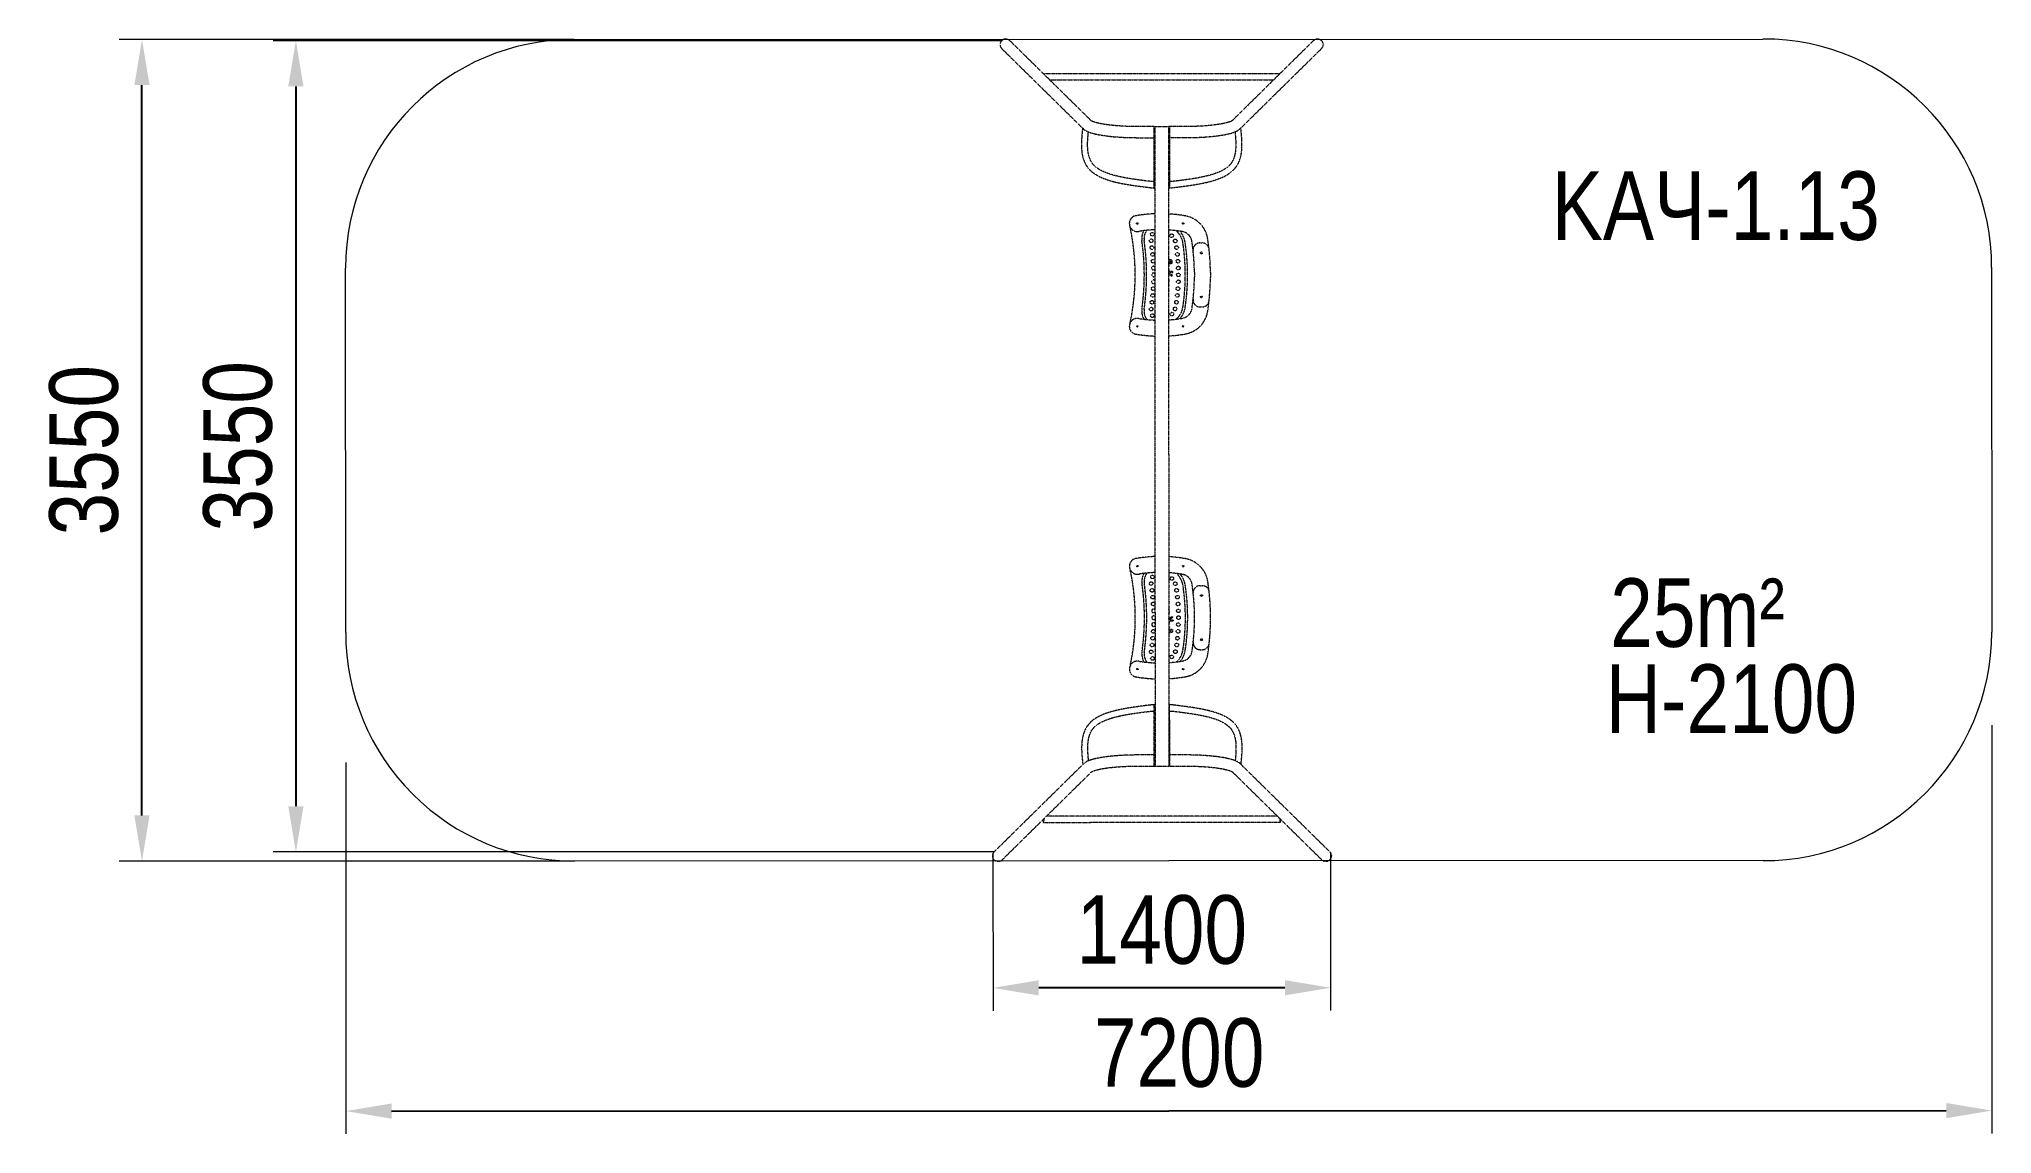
# Model space of a CAD drawing. Header units: millimetres. Extents: x -4836 to 3706, y -2902 to 1890.
import ezdxf

# ---------------------------------------------------------------- set-up
doc = ezdxf.new("R2010")
doc.units = ezdxf.units.MM
doc.linetypes.add('HIDDEN', pattern=[1.905, 1.27, -0.635])
for name, color, linetype in [('DIKOM_АРТИКУЛ', 7, 'Continuous'), ('DIKOM_ЗОНА', 80, 'Continuous'), ('DIKOM_ОБЪЕКТ', 7, 'Continuous'), ('DIKOM_РАЗМЕР_ЗОНА', 7, 'Continuous'), ('DIKOM_РАЗМЕР_ОБЪЕКТА', 7, 'Continuous')]:
    doc.layers.add(name, color=color, linetype=linetype)
doc.styles.add('style1', font='arialbd.ttf', dxfattribs={"width": 0.8})
doc.dimstyles.new('1-50', dxfattribs={"dimtxt": 300, "dimasz": 200, "dimexe": 100, "dimexo": 0, "dimgap": 100, "dimtad": 1, "dimtxsty": 'style1', "dimcen": 200, "dimclrd": 7, "dimclre": 7, "dimclrt": 7, "dimadec": 1, "dimazin": 2, "dimtfac": 1, "dimtmove": 0, "dimatfit": 2, "dimfxl": 0, "dimlwd": 25, "dimlwe": 18, "dimarcsym": 0})

# ---------------------------------------------------------------- blocks, each defined once
blk = doc.blocks.new('*D8')
at = {"layer": 'Defpoints', "color": 0, "transparency": 16777216}
for p in [(3705.4, -1113.5), (-3494.6, -1275.8), (3705.9, -2799.7)]:
    blk.add_point(p, dxfattribs=at)
at = {"layer": 'DIKOM_РАЗМЕР_ЗОНА', "color": 7, "lineweight": 18, "transparency": 16777216}
for p, q in [((3705.4, -1113.5), (3705.9, -2899.7)), ((-3494.6, -1275.8), (-3494.1, -2902))]:
    blk.add_line(p, q, dxfattribs=at)
at = {"layer": 'DIKOM_РАЗМЕР_ЗОНА', "color": 7, "lineweight": 25, "transparency": 16777216}
blk.add_line((-3294.1, -2802), (3505.9, -2799.8), dxfattribs=at)
at = {"layer": 'DIKOM_РАЗМЕР_ЗОНА', "color": 7, "transparency": 16777216}
for points in [[(-3294.1, -2768.6), (-3294.1, -2835.3), (-3494.1, -2802)], [(3505.9, -2766.4), (3505.9, -2833.1), (3705.9, -2799.7)]]:
    blk.add_solid(points, dxfattribs=at)
at = {"layer": 'DIKOM_РАЗМЕР_ЗОНА', "color": 7, "transparency": 16777216, "insert": (151.1, -2547.7), "char_height": 300, "attachment_point": 5, "rotation": 0.0185, "style": 'style1'}
blk.add_mtext('{\\fArial|b0|i0|c204|p34;7200}', dxfattribs=at)
blk = doc.blocks.new('*D9')
at = {"layer": 'Defpoints', "color": 0, "linetype": 'Continuous', "transparency": 16777216}
for p in [(-663.4, -1674.7), (813.1, -1671.1), (-663.3, -2262.8)]:
    blk.add_point(p, dxfattribs=at)
at = {"layer": 'DIKOM_РАЗМЕР_ОБЪЕКТА', "color": 7, "linetype": 'Continuous', "lineweight": 18, "transparency": 16777216}
for p, q in [((-663.4, -1674.7), (-663.2, -2362.8)), ((813.1, -1671.1), (813.3, -2362.3))]:
    blk.add_line(p, q, dxfattribs=at)
at = {"layer": 'DIKOM_РАЗМЕР_ОБЪЕКТА', "color": 7, "linetype": 'Continuous', "lineweight": 25, "transparency": 16777216}
blk.add_line((613.2, -2262.3), (-463.3, -2262.7), dxfattribs=at)
at = {"layer": 'DIKOM_РАЗМЕР_ОБЪЕКТА', "color": 7, "linetype": 'Continuous', "transparency": 16777216}
for points in [[(-463.3, -2229.4), (-463.2, -2296), (-663.3, -2262.8)], [(613.2, -2229), (613.3, -2295.7), (813.2, -2262.3)]]:
    blk.add_solid(points, dxfattribs=at)
at = {"layer": 'DIKOM_РАЗМЕР_ОБЪЕКТА', "color": 7, "linetype": 'Continuous', "lineweight": 40, "transparency": 16777216, "insert": (75, -2009.3), "char_height": 300, "attachment_point": 5, "rotation": 0.0185, "style": 'style1'}
blk.add_mtext('{\\fArial|b0|i0|c204|p34;1400}', dxfattribs=at)
blk = doc.blocks.new('*D10')
at = {"layer": 'Defpoints', "color": 0, "transparency": 16777216}
for p in [(-625.4, 1882.3), (-3712.5, -1667.7), (-658.7, -1667.7)]:
    blk.add_point(p, dxfattribs=at)
at = {"layer": 'DIKOM_РАЗМЕР_ОБЪЕКТА', "color": 7, "lineweight": 18, "transparency": 16777216}
for p, q in [((-625.4, 1882.3), (-3812.5, 1882.3)), ((-658.7, -1667.7), (-3812.5, -1667.7))]:
    blk.add_line(p, q, dxfattribs=at)
at = {"layer": 'DIKOM_РАЗМЕР_ОБЪЕКТА', "color": 7, "lineweight": 25, "transparency": 16777216}
blk.add_line((-3712.5, 1682.3), (-3712.5, -1467.7), dxfattribs=at)
at = {"layer": 'DIKOM_РАЗМЕР_ОБЪЕКТА', "color": 7, "transparency": 16777216}
for points in [[(-3745.8, 1682.3), (-3679.1, 1682.3), (-3712.5, 1882.3)], [(-3745.8, -1467.7), (-3679.1, -1467.7), (-3712.5, -1667.7)]]:
    blk.add_solid(points, dxfattribs=at)
at = {"layer": 'DIKOM_РАЗМЕР_ОБЪЕКТА', "color": 7, "transparency": 16777216, "insert": (-3965.8, 107.3), "char_height": 300, "attachment_point": 5, "rotation": 90, "style": 'style1'}
blk.add_mtext('{\\fArial|b0|i0|c204|p34;3550}', dxfattribs=at)
blk = doc.blocks.new('*D11')
at = {"layer": 'Defpoints', "color": 0, "transparency": 16777216}
for p in [(-4385.7, 1887.9), (-2495.6, 1887.9), (-2494.4, -1707.7)]:
    blk.add_point(p, dxfattribs=at)
at = {"layer": 'DIKOM_РАЗМЕР_ЗОНА', "color": 7, "lineweight": 18, "transparency": 16777216}
for p, q in [((-2495.6, 1887.9), (-4485.7, 1887.9)), ((-2494.4, -1707.7), (-4485.7, -1707.7))]:
    blk.add_line(p, q, dxfattribs=at)
at = {"layer": 'DIKOM_РАЗМЕР_ЗОНА', "color": 7, "lineweight": 25, "transparency": 16777216}
blk.add_line((-4385.7, -1507.7), (-4385.7, 1687.9), dxfattribs=at)
at = {"layer": 'DIKOM_РАЗМЕР_ЗОНА', "color": 7, "transparency": 16777216}
for points in [[(-4419.1, 1687.9), (-4352.4, 1687.9), (-4385.7, 1887.9)], [(-4419.1, -1507.7), (-4352.4, -1507.7), (-4385.7, -1707.7)]]:
    blk.add_solid(points, dxfattribs=at)
at = {"layer": 'DIKOM_РАЗМЕР_ЗОНА', "color": 7, "transparency": 16777216, "insert": (-4639, 90.1), "char_height": 300, "attachment_point": 5, "rotation": 90, "style": 'style1'}
blk.add_mtext('{\\fArial|b0|i0|c204|p34;3550}', dxfattribs=at)

msp = doc.modelspace()

# ---------------------------------------------------------------- linework, layer by layer
at = {"layer": 'DIKOM_ЗОНА', "color": 3, "lineweight": 15}
for p, q in [((-2495.611, 1887.881), (2704.389, 1889.56)), ((-3494.773, -708.03), (-3495.288, 887.558)), ((3704.712, 889.883), (3705.227, -705.705)), ((2705.55, -1706.028), (-2494.45, -1707.707))]:
    msp.add_line(p, q, dxfattribs=at)
for centre, start, end in [((-2495.288, 887.881), 90.0185004, 180.0185004), ((2704.712, 889.56), 0.0185004, 90.0185004), ((-2494.773, -707.707), 180.0185004, 270.0185004), ((2705.227, -706.028), 270.0185004, 0.0185004)]:
    msp.add_arc(centre, 1000, start, end, dxfattribs=at)
at = {"layer": 'DIKOM_ОБЪЕКТ', "color": 7, "linetype": 'HIDDEN', "lineweight": 15}
for p, q in [((-605.482, 1888.721), (-609.544, 1888.72)), ((-233.686, 1532.019), (-589.564, 1882.263)), ((737.91, 1882.263), (382.695, 1532.218)), ((753.825, 1888.732), (757.887, 1888.733)), ((-625.448, 1847.908), (-268.488, 1496.598)), ((417.519, 1496.819), (773.817, 1847.931)), ((780.234, 1863.135), (780.233, 1867.074)), ((591.305, 1737.791), (-442.429, 1737.458)), ((-414.843, 1710.308), (563.736, 1710.624)), ((40.512, 1506.577), (-30.488, 1506.554)), ((-30.488, 1506.554), (-30.488, 1506.219)), ((-30.472, 1457.92), (40.528, 1457.943)), ((40.512, 1507.242), (44.512, 1507.244)), ((40.512, 1507.242), (40.515, 1497.242)), ((40.515, 1497.242), (44.515, 1497.244)), ((40.515, 1497.242), (40.596, 1247.242)), ((44.512, 1507.244), (104.512, 1507.263)), ((44.512, 1507.244), (45.416, -1292.756)), ((108.512, 1507.264), (104.512, 1507.263)), ((104.512, 1507.263), (105.416, -1292.737)), ((108.515, 1497.264), (104.515, 1497.263)), ((108.512, 1507.264), (108.515, 1497.264)), ((179.512, 1506.621), (108.512, 1506.599)), ((108.515, 1497.264), (108.596, 1247.264)), ((108.528, 1457.965), (179.528, 1457.988)), ((29.806, 1238.739), (40.599, 1238.742)), ((40.59, 1265.742), (31.384, 1265.739)), ((40.596, 1247.242), (44.596, 1247.244)), ((40.596, 1247.242), (40.599, 1237.242)), ((40.599, 1237.242), (44.599, 1237.244)), ((108.596, 1247.264), (104.596, 1247.263)), ((108.599, 1237.264), (104.599, 1237.263)), ((117.797, 1265.767), (108.59, 1265.764)), ((108.596, 1247.264), (108.599, 1237.264)), ((108.599, 1238.764), (119.392, 1238.768)), ((241.695, 997.279), (251.736, 997.282)), ((217.645, 867.2), (217.652, 847.4)), ((287.649, 867.274), (287.655, 847.226)), ((241.786, 717.336), (251.826, 717.339)), ((242.18, -502.721), (252.22, -502.718)), ((218.136, -652.601), (218.13, -632.801)), ((288.14, -652.63), (288.133, -632.582)), ((242.27, -782.665), (252.31, -782.661)), ((41.33, -1024.258), (30.536, -1024.261)), ((41.329, -1022.758), (45.329, -1022.756)), ((41.332, -1032.758), (41.329, -1022.758)), ((109.329, -1022.736), (105.329, -1022.737)), ((109.332, -1032.736), (109.329, -1022.736)), ((120.123, -1024.232), (109.33, -1024.236)), ((32.132, -1051.261), (41.338, -1051.258)), ((41.332, -1032.758), (45.332, -1032.756)), ((41.413, -1282.758), (41.332, -1032.758)), ((109.332, -1032.736), (105.332, -1032.737)), ((109.413, -1282.736), (109.332, -1032.736)), ((109.338, -1051.236), (118.545, -1051.233)), ((41.4, -1243.458), (-29.6, -1243.481)), ((180.4, -1243.413), (109.4, -1243.436)), ((-267.59, -1282.312), (-658.708, -1667.737)), ((-622.802, -1702.069), (-232.766, -1317.711)), ((-29.584, -1292.115), (-29.584, -1291.78)), ((-29.584, -1292.115), (41.416, -1292.092)), ((41.413, -1282.758), (45.413, -1282.756)), ((41.416, -1292.758), (41.413, -1282.758)), ((41.416, -1292.758), (45.416, -1292.756)), ((45.416, -1292.756), (105.416, -1292.737)), ((109.413, -1282.736), (105.413, -1282.737)), ((109.416, -1292.736), (105.416, -1292.737)), ((109.416, -1292.736), (109.413, -1282.736)), ((109.416, -1292.07), (180.416, -1292.047)), ((180.416, -1292.047), (180.416, -1291.713)), ((383.615, -1317.512), (774.38, -1702.092)), ((810.264, -1667.737), (418.416, -1282.091)), ((-444.507, -1527.603), (-444.508, -1526.618)), ((-439.748, -1522.913), (-439.748, -1521.928)), ((580.068, -1510.856), (-429.095, -1511.182)), ((590.729, -1522.58), (590.729, -1521.595)), ((595.491, -1527.267), (595.491, -1526.282)), ((-442.61, -1538.345), (593.601, -1538.01)), ((-442.035, -1537.974), (-442.212, -1538.147)), ((593.203, -1537.813), (593.026, -1537.639)), ((-665.126, -1682.941), (-665.124, -1686.881)), ((816.692, -1682.937), (816.693, -1686.876)), ((-638.716, -1708.538), (-642.778, -1708.539))]:
    msp.add_line(p, q, dxfattribs=at)
at = {"layer": 'DIKOM_ОБЪЕКТ', "color": 7, "linetype": 'HIDDEN', "lineweight": 15, "flags": 128}
for points in [[(-271.362, 1499.427), (-272.469, 1489.879), (-273.972, 1475.325), (-275.136, 1461.814), (-275.945, 1449.358), (-276.402, 1437.981), (-276.538, 1427.703), (-276.411, 1418.709), (-276.084, 1410.796), (-275.617, 1404.005), (-275.077, 1398.355), (-274.734, 1395.387), (-274.408, 1392.869), (-274.116, 1390.801), (-273.791, 1388.67), (-273.297, 1385.712), (-272.664, 1382.303), (-271.81, 1378.212), (-270.713, 1373.59), (-269.467, 1368.972), (-268.079, 1364.411), (-266.55, 1359.918), (-264.879, 1355.502), (-261.447, 1347.642), (-257.558, 1340.166), (-253.235, 1333.145), (-246.678, 1324.37), (-239.493, 1316.526), (-232.003, 1309.645), (-224.568, 1303.758), (-217.371, 1298.754), (-211.855, 1295.301), (-206.643, 1292.297), (-201.788, 1289.696), (-196.9, 1287.245), (-191.084, 1284.523), (-184.29, 1281.572), (-176.499, 1278.455), (-166.895, 1274.957), (-157.33, 1271.794), (-148.087, 1268.994), (-139.186, 1266.502), (-130.632, 1264.28), (-124.752, 1262.843), (-119.052, 1261.516), (-113.517, 1260.286), (-107.49, 1259.006), (-100.633, 1257.622), (-93.083, 1256.177), (-84.719, 1254.663), (-75.532, 1253.091), (-65.514, 1251.471), (-52.496, 1249.481), (-38.297, 1247.436), (-22.933, 1245.345), (-6.435, 1243.207), (11.149, 1241.013), (29.753, 1238.742)], [(-268.488, 1496.598), (-266.796, 1495.022), (-264.2, 1492.895), (-261.267, 1490.812), (-257.862, 1488.71), (-253.941, 1486.605), (-249.565, 1484.551), (-244.909, 1482.626), (-240.083, 1480.849), (-235.104, 1479.199), (-229.964, 1477.654), (-224.65, 1476.196), (-219.154, 1474.813), (-213.469, 1473.497), (-207.593, 1472.241), (-201.525, 1471.043), (-195.266, 1469.899), (-188.818, 1468.807), (-182.186, 1467.767), (-175.374, 1466.778), (-168.389, 1465.84), (-161.237, 1464.952), (-153.924, 1464.115), (-146.46, 1463.33), (-138.852, 1462.595), (-131.109, 1461.913), (-123.24, 1461.283), (-115.253, 1460.705), (-107.16, 1460.181), (-98.97, 1459.711), (-90.693, 1459.294), (-82.339, 1458.932), (-73.919, 1458.625), (-65.443, 1458.373), (-56.923, 1458.176), (-48.37, 1458.035), (-39.793, 1457.95), (-31.657, 1457.92), (-30.472, 1457.92)], [(31.436, 1265.736), (17.318, 1267.456), (4.28, 1269.063), (-7.784, 1270.584), (-18.961, 1272.035), (-29.315, 1273.428), (-41.714, 1275.173), (-52.864, 1276.827), (-62.811, 1278.381), (-70.683, 1279.669), (-77.645, 1280.859), (-84.504, 1282.084), (-91.518, 1283.396), (-98.68, 1284.807), (-105.978, 1286.326), (-120.249, 1289.566), (-134.885, 1293.329), (-149.289, 1297.563), (-162.81, 1302.147), (-168.469, 1304.286), (-173.947, 1306.504), (-179.244, 1308.802), (-184.069, 1311.043), (-187.182, 1312.572), (-189.71, 1313.867), (-191.671, 1314.907), (-193.388, 1315.845), (-195.862, 1317.243), (-199.073, 1319.148), (-202.965, 1321.61), (-207.461, 1324.695), (-212.399, 1328.444), (-218.076, 1333.347), (-222.942, 1338.226), (-227.055, 1343.026), (-230.483, 1347.69), (-233.618, 1352.662), (-236.232, 1357.479), (-238.755, 1362.898), (-241.158, 1369.027), (-242.574, 1373.255), (-243.895, 1377.779), (-245.081, 1382.498), (-245.981, 1386.67), (-246.629, 1390.12), (-247.047, 1392.608), (-247.333, 1394.462), (-247.548, 1395.961), (-247.792, 1397.78), (-248.058, 1399.954), (-248.336, 1402.487), (-248.613, 1405.382), (-248.969, 1409.964), (-249.265, 1415.249), (-249.467, 1421.206), (-249.544, 1427.821), (-249.414, 1437.405), (-248.977, 1448.121), (-248.2, 1459.971), (-247.075, 1472.949), (-246.025, 1483.088)], [(-30.488, 1506.554), (-34.818, 1506.56), (-43.043, 1506.612), (-51.25, 1506.719), (-59.424, 1506.879), (-67.555, 1507.093), (-75.628, 1507.359), (-83.632, 1507.678), (-91.554, 1508.049), (-99.382, 1508.471), (-107.103, 1508.943), (-114.706, 1509.465), (-122.177, 1510.035), (-129.506, 1510.653), (-136.679, 1511.316), (-143.686, 1512.024), (-150.514, 1512.775), (-157.153, 1513.568), (-163.59, 1514.399), (-169.814, 1515.268), (-175.814, 1516.172), (-181.579, 1517.107), (-187.097, 1518.072), (-192.358, 1519.063), (-197.35, 1520.076), (-202.062, 1521.106), (-206.484, 1522.149), (-210.604, 1523.199), (-214.412, 1524.248), (-217.897, 1525.29), (-221.049, 1526.313), (-223.859, 1527.307), (-226.32, 1528.259), (-228.424, 1529.153), (-230.169, 1529.97), (-231.556, 1530.689), (-232.591, 1531.287), (-233.288, 1531.737), (-233.667, 1532.013), (-233.745, 1532.076)], [(395.067, 1483.279), (396.121, 1473.157), (397.255, 1460.18), (398.04, 1448.33), (398.484, 1437.615), (398.62, 1428.03), (398.504, 1419.725), (398.199, 1412.488), (397.77, 1406.372), (397.289, 1401.384), (396.99, 1398.816), (396.714, 1396.678), (396.473, 1394.964), (396.179, 1393.03), (395.729, 1390.328), (395.151, 1387.221), (394.37, 1383.515), (393.344, 1379.27), (392.176, 1375.071), (390.924, 1371.116), (389.603, 1367.405), (388.224, 1363.932), (385.596, 1358.166), (382.874, 1353.09), (379.61, 1347.887), (376.185, 1343.22), (372.075, 1338.418), (367.213, 1333.536), (361.539, 1328.629), (356.603, 1324.877), (352.109, 1321.789), (348.219, 1319.324), (345.009, 1317.417), (342.536, 1316.018), (340.014, 1314.647), (336.631, 1312.892), (332.03, 1310.642), (326.286, 1308.03), (320.172, 1305.458), (313.823, 1302.988), (307.243, 1300.617), (300.435, 1298.341), (289.289, 1294.942), (277.738, 1291.777), (266.322, 1288.955), (255.145, 1286.442), (247.191, 1284.786), (239.401, 1283.257), (231.788, 1281.843), (224.361, 1280.53), (216.396, 1279.188), (207.288, 1277.723), (197.049, 1276.155), (188.194, 1274.859), (178.6, 1273.51), (168.231, 1272.108), (157.038, 1270.647), (144.953, 1269.116), (131.891, 1267.497), (117.744, 1265.764)], [(119.445, 1238.771), (137.067, 1240.933), (153.537, 1242.993), (168.795, 1244.966), (182.803, 1246.856), (195.536, 1248.658), (206.981, 1250.361), (217.136, 1251.948), (224.214, 1253.104), (230.52, 1254.174), (236.639, 1255.253), (242.861, 1256.396), (249.184, 1257.61), (255.609, 1258.903), (262.133, 1260.284), (277.015, 1263.718), (292.368, 1267.739), (307.555, 1272.277), (322.001, 1277.236), (326.898, 1279.092), (331.692, 1281.007), (336.383, 1282.982), (340.959, 1285.016), (345.064, 1286.936), (348.455, 1288.6), (351.223, 1290.014), (353.379, 1291.154), (355.178, 1292.131), (357.515, 1293.44), (360.53, 1295.196), (364.198, 1297.444), (368.486, 1300.246), (373.353, 1303.679), (378.709, 1307.814), (384.673, 1312.944), (389.884, 1317.988), (394.367, 1322.865), (398.165, 1327.502), (401.387, 1331.907), (404.034, 1335.925), (406.245, 1339.602), (408.498, 1343.702), (410.833, 1348.404), (412.686, 1352.532), (414.52, 1357.047), (416.304, 1361.949), (417.954, 1367.066), (419.298, 1371.79), (420.625, 1377.137), (421.61, 1381.723), (422.333, 1385.555), (422.923, 1389.092), (423.434, 1392.561), (423.784, 1395.237), (424.101, 1397.932), (424.446, 1401.277), (424.803, 1405.437), (425.136, 1410.412), (425.418, 1416.575), (425.585, 1423.647), (425.593, 1431.62), (425.4, 1440.487), (424.969, 1450.238), (424.277, 1460.861), (423.117, 1474.477), (421.596, 1489.261), (420.391, 1499.649)], [(382.767, 1532.287), (382.664, 1532.203), (382.313, 1531.947), (381.691, 1531.541), (380.778, 1531.004), (379.553, 1530.354), (378.004, 1529.607), (376.122, 1528.78), (373.9, 1527.889), (371.337, 1526.946), (368.437, 1525.965), (365.203, 1524.957), (361.643, 1523.932), (357.764, 1522.899), (353.575, 1521.866), (349.088, 1520.839), (344.311, 1519.824), (339.255, 1518.826), (333.933, 1517.85), (328.354, 1516.899), (322.53, 1515.977), (316.472, 1515.087), (310.192, 1514.232), (303.701, 1513.413), (297.011, 1512.634), (290.134, 1511.896), (283.08, 1511.202), (275.863, 1510.551), (268.493, 1509.947), (260.983, 1509.39), (253.346, 1508.882), (245.593, 1508.423), (237.737, 1508.015), (229.79, 1507.658), (221.765, 1507.352), (213.673, 1507.1), (205.529, 1506.9), (197.343, 1506.754), (189.13, 1506.661), (181.334, 1506.623), (179.512, 1506.621)], [(179.528, 1457.988), (184.049, 1457.997), (192.632, 1458.057), (201.199, 1458.172), (209.737, 1458.344), (218.236, 1458.57), (226.684, 1458.852), (235.072, 1459.188), (243.387, 1459.579), (251.621, 1460.024), (259.762, 1460.523), (267.801, 1461.075), (275.726, 1461.68), (283.53, 1462.337), (291.201, 1463.045), (298.732, 1463.805), (306.114, 1464.616), (313.337, 1465.476), (320.395, 1466.387), (327.28, 1467.347), (333.985, 1468.356), (340.504, 1469.415), (346.831, 1470.524), (352.963, 1471.684), (358.895, 1472.895), (364.626, 1474.16), (370.154, 1475.482), (375.481, 1476.866), (380.611, 1478.318), (385.55, 1479.849), (390.308, 1481.471), (394.898, 1483.207), (399.34, 1485.088), (403.649, 1487.157), (407.821, 1489.467), (411.227, 1491.655), (414.157, 1493.837), (416.659, 1495.996), (417.519, 1496.819)], [(30.484, -1024.264), (12.861, -1026.426), (-3.608, -1028.486), (-18.867, -1030.459), (-32.874, -1032.349), (-45.607, -1034.151), (-57.053, -1035.854), (-67.208, -1037.442), (-74.285, -1038.597), (-80.592, -1039.667), (-86.71, -1040.746), (-92.932, -1041.889), (-99.256, -1043.103), (-105.681, -1044.397), (-112.205, -1045.777), (-127.087, -1049.211), (-142.44, -1053.233), (-157.626, -1057.771), (-172.073, -1062.73), (-176.969, -1064.585), (-181.764, -1066.5), (-186.454, -1068.475), (-191.031, -1070.509), (-195.135, -1072.43), (-198.526, -1074.093), (-201.294, -1075.508), (-203.451, -1076.647), (-205.249, -1077.625), (-207.587, -1078.933), (-210.601, -1080.689), (-214.269, -1082.938), (-218.558, -1085.74), (-223.424, -1089.172), (-228.781, -1093.308), (-234.745, -1098.438), (-239.955, -1103.481), (-244.438, -1108.358), (-248.237, -1112.995), (-251.458, -1117.4), (-254.106, -1121.418), (-256.317, -1125.095), (-258.569, -1129.195), (-260.904, -1133.898), (-262.757, -1138.026), (-264.592, -1142.54), (-266.376, -1147.442), (-268.025, -1152.559), (-269.369, -1157.284), (-270.696, -1162.63), (-271.682, -1167.217), (-272.404, -1171.049), (-272.994, -1174.585), (-273.505, -1178.054), (-273.856, -1180.73), (-274.173, -1183.426), (-274.517, -1186.771), (-274.875, -1190.93), (-275.207, -1195.905), (-275.489, -1202.069), (-275.656, -1209.14), (-275.665, -1217.113), (-275.471, -1225.98), (-275.04, -1235.732), (-274.348, -1246.354), (-273.189, -1259.97), (-271.668, -1274.754), (-270.462, -1285.143)], [(421.291, -1284.92), (422.397, -1275.372), (423.9, -1260.819), (425.064, -1247.307), (425.873, -1234.851), (426.33, -1223.474), (426.466, -1213.196), (426.339, -1204.203), (426.012, -1196.289), (425.545, -1189.499), (425.006, -1183.848), (424.663, -1180.88), (424.337, -1178.362), (424.045, -1176.294), (423.719, -1174.163), (423.226, -1171.206), (422.593, -1167.796), (421.738, -1163.705), (420.641, -1159.084), (419.395, -1154.466), (418.008, -1149.905), (416.479, -1145.411), (414.808, -1140.995), (411.376, -1133.135), (407.486, -1125.659), (403.164, -1118.639), (396.606, -1109.863), (389.421, -1102.019), (381.931, -1095.138), (374.497, -1089.251), (367.299, -1084.248), (361.783, -1080.794), (356.571, -1077.79), (351.717, -1075.189), (346.829, -1072.739), (341.013, -1070.016), (334.219, -1067.065), (326.428, -1063.949), (316.824, -1060.45), (307.259, -1057.288), (298.016, -1054.487), (289.114, -1051.995), (280.561, -1049.773), (274.68, -1048.336), (268.98, -1047.01), (263.445, -1045.779), (257.418, -1044.5), (250.561, -1043.115), (243.012, -1041.67), (234.647, -1040.156), (225.46, -1038.585), (215.443, -1036.964), (202.425, -1034.974), (188.225, -1032.929), (172.861, -1030.838), (156.364, -1028.7), (138.78, -1026.507), (120.176, -1024.235)], [(-245.138, -1268.772), (-246.193, -1258.65), (-247.326, -1245.673), (-248.111, -1233.824), (-248.555, -1223.108), (-248.692, -1213.523), (-248.575, -1205.219), (-248.271, -1197.982), (-247.842, -1191.865), (-247.361, -1186.877), (-247.062, -1184.309), (-246.785, -1182.171), (-246.544, -1180.457), (-246.251, -1178.523), (-245.801, -1175.821), (-245.223, -1172.714), (-244.442, -1169.008), (-243.415, -1164.763), (-242.248, -1160.564), (-240.996, -1156.61), (-239.674, -1152.898), (-238.296, -1149.425), (-235.667, -1143.66), (-232.946, -1138.583), (-229.682, -1133.38), (-226.257, -1128.714), (-222.147, -1123.911), (-217.284, -1119.029), (-211.611, -1114.123), (-206.675, -1110.371), (-202.181, -1107.282), (-198.29, -1104.818), (-195.08, -1102.91), (-192.608, -1101.511), (-190.085, -1100.14), (-186.703, -1098.385), (-182.102, -1096.135), (-176.358, -1093.523), (-170.243, -1090.951), (-163.894, -1088.481), (-157.315, -1086.11), (-150.507, -1083.834), (-139.36, -1080.435), (-127.81, -1077.271), (-116.394, -1074.448), (-105.216, -1071.936), (-97.262, -1070.279), (-89.472, -1068.75), (-81.859, -1067.336), (-74.432, -1066.024), (-66.467, -1064.681), (-57.36, -1063.217), (-47.12, -1061.648), (-38.265, -1060.352), (-28.671, -1059.003), (-18.303, -1057.601), (-7.109, -1056.14), (4.976, -1054.609), (18.038, -1052.99), (32.184, -1051.257)], [(118.492, -1051.229), (132.61, -1052.95), (145.648, -1054.557), (157.713, -1056.077), (168.889, -1057.528), (179.244, -1058.921), (191.642, -1060.666), (202.793, -1062.32), (212.739, -1063.874), (220.612, -1065.162), (227.574, -1066.352), (234.432, -1067.577), (241.447, -1068.89), (248.608, -1070.3), (255.906, -1071.819), (270.178, -1075.059), (284.813, -1078.822), (299.218, -1083.056), (312.738, -1087.64), (318.397, -1089.78), (323.876, -1091.997), (329.172, -1094.295), (333.998, -1096.536), (337.111, -1098.065), (339.639, -1099.36), (341.6, -1100.4), (343.317, -1101.338), (345.79, -1102.736), (349.001, -1104.641), (352.894, -1107.103), (357.389, -1110.188), (362.328, -1113.937), (368.004, -1118.84), (372.87, -1123.719), (376.983, -1128.519), (380.411, -1133.183), (383.546, -1138.156), (386.16, -1142.973), (388.683, -1148.391), (391.086, -1154.52), (392.502, -1158.748), (393.824, -1163.272), (395.009, -1167.991), (395.909, -1172.163), (396.558, -1175.613), (396.975, -1178.101), (397.261, -1179.955), (397.476, -1181.454), (397.72, -1183.274), (397.986, -1185.448), (398.264, -1187.98), (398.542, -1190.876), (398.898, -1195.457), (399.194, -1200.743), (399.395, -1206.699), (399.473, -1213.314), (399.343, -1222.899), (398.906, -1233.615), (398.128, -1245.465), (397.003, -1258.442), (395.953, -1268.581)], [(-29.6, -1243.481), (-34.121, -1243.49), (-42.704, -1243.55), (-51.27, -1243.666), (-59.808, -1243.837), (-68.307, -1244.063), (-76.756, -1244.345), (-85.143, -1244.682), (-93.459, -1245.073), (-101.693, -1245.518), (-109.834, -1246.016), (-117.872, -1246.568), (-125.798, -1247.173), (-133.601, -1247.83), (-141.273, -1248.539), (-148.804, -1249.298), (-156.185, -1250.109), (-163.409, -1250.97), (-170.467, -1251.88), (-177.351, -1252.84), (-184.056, -1253.85), (-190.575, -1254.909), (-196.903, -1256.017), (-203.034, -1257.177), (-208.966, -1258.388), (-214.697, -1259.653), (-220.226, -1260.976), (-225.553, -1262.359), (-230.683, -1263.812), (-235.622, -1265.342), (-240.379, -1266.964), (-244.97, -1268.701), (-249.412, -1270.582), (-253.721, -1272.651), (-257.893, -1274.96), (-261.299, -1277.149), (-264.229, -1279.33), (-266.731, -1281.49), (-267.59, -1282.312)], [(418.416, -1282.091), (416.724, -1280.515), (414.129, -1278.388), (411.195, -1276.305), (407.79, -1274.204), (403.869, -1272.098), (399.493, -1270.045), (394.837, -1268.12), (390.012, -1266.342), (385.033, -1264.692), (379.892, -1263.147), (374.578, -1261.689), (369.082, -1260.306), (363.398, -1258.99), (357.522, -1257.734), (351.453, -1256.536), (345.194, -1255.392), (338.746, -1254.301), (332.114, -1253.261), (325.303, -1252.272), (318.317, -1251.333), (311.165, -1250.446), (303.853, -1249.609), (296.389, -1248.823), (288.781, -1248.089), (281.037, -1247.406), (273.168, -1246.776), (265.182, -1246.199), (257.089, -1245.674), (248.898, -1245.204), (240.621, -1244.788), (232.267, -1244.426), (223.847, -1244.119), (215.372, -1243.866), (206.852, -1243.67), (198.298, -1243.528), (189.722, -1243.443), (181.586, -1243.413), (180.4, -1243.413)], [(-232.838, -1317.78), (-232.735, -1317.696), (-232.384, -1317.44), (-231.763, -1317.035), (-230.849, -1316.497), (-229.625, -1315.847), (-228.076, -1315.1), (-226.193, -1314.274), (-223.971, -1313.382), (-221.409, -1312.439), (-218.509, -1311.458), (-215.275, -1310.45), (-211.715, -1309.425), (-207.835, -1308.392), (-203.647, -1307.359), (-199.159, -1306.332), (-194.382, -1305.317), (-189.327, -1304.319), (-184.004, -1303.343), (-178.425, -1302.392), (-172.601, -1301.47), (-166.544, -1300.58), (-160.264, -1299.725), (-153.773, -1298.907), (-147.083, -1298.127), (-140.205, -1297.39), (-133.152, -1296.695), (-125.934, -1296.045), (-118.565, -1295.44), (-111.055, -1294.884), (-103.418, -1294.375), (-95.665, -1293.916), (-87.809, -1293.508), (-79.862, -1293.151), (-71.836, -1292.846), (-63.745, -1292.593), (-55.6, -1292.393), (-47.415, -1292.247), (-39.202, -1292.155), (-31.406, -1292.117), (-29.584, -1292.115)], [(180.416, -1292.047), (184.746, -1292.053), (192.972, -1292.106), (201.178, -1292.212), (209.353, -1292.372), (217.483, -1292.586), (225.557, -1292.852), (233.561, -1293.171), (241.483, -1293.542), (249.311, -1293.964), (257.032, -1294.436), (264.634, -1294.958), (272.106, -1295.528), (279.434, -1296.146), (286.607, -1296.81), (293.614, -1297.518), (300.443, -1298.269), (307.081, -1299.061), (313.518, -1299.893), (319.742, -1300.761), (325.743, -1301.665), (331.507, -1302.601), (337.025, -1303.566), (342.286, -1304.556), (347.278, -1305.569), (351.99, -1306.599), (356.412, -1307.642), (360.532, -1308.692), (364.34, -1309.741), (367.825, -1310.783), (370.977, -1311.806), (373.788, -1312.801), (376.248, -1313.753), (378.352, -1314.646), (380.098, -1315.463), (381.485, -1316.182), (382.52, -1316.78), (383.216, -1317.23), (383.596, -1317.507), (383.673, -1317.57)]]:
    msp.add_lwpolyline(points, dxfattribs=at)
at = {"layer": 'DIKOM_ОБЪЕКТ', "color": 7, "linetype": 'HIDDEN', "lineweight": 15}
for centre, radius in [((-32.238, 1082.219), 3), ((-32.238, 1082.219), 3), ((-32.238, 1082.219), 3), ((33.533, 1035.444), 7.9), ((117.94, 1028.937), 7.9), ((167.762, 1082.284), 3), ((167.762, 1082.284), 3), ((167.762, 1082.284), 3), ((28.113, 1006.757), 7.9), ((31.863, 976.993), 7.9), ((34.784, 947.137), 7.9), ((134.039, 1006.049), 7.9), ((139.844, 976.934), 7.9), ((143.27, 947.132), 7.9), ((248.095, 953.9), 4), ((248.095, 953.9), 4), ((36.876, 917.211), 7.9), ((145.723, 917.234), 7.9), ((147.199, 887.271), 7.9), ((147.698, 857.277), 7.9), ((34.843, 767.345), 7.9), ((36.914, 797.272), 7.9), ((142.838, 767.444), 7.9), ((145.434, 797.33), 7.9), ((147.055, 827.285), 7.9), ((28.21, 707.721), 7.9), ((31.94, 737.487), 7.9), ((33.648, 679.037), 7.9), ((118.498, 685.728), 7.9), ((133.323, 708.572), 7.9), ((139.269, 737.659), 7.9), ((248.158, 760.719), 4), ((248.158, 760.719), 4), ((-32.093, 632.219), 3), ((-32.093, 632.219), 3), ((-32.093, 632.219), 3), ((167.907, 632.284), 3), ((167.907, 632.284), 3), ((167.907, 632.284), 3), ((-31.754, -417.781), 3), ((-31.754, -417.781), 3), ((-31.754, -417.781), 3), ((168.246, -417.717), 3), ((168.246, -417.717), 3), ((168.246, -417.717), 3), ((28.597, -493.244), 7.9), ((34.017, -464.557), 7.9), ((118.871, -471.193), 7.9), ((133.711, -494.028), 7.9), ((32.347, -523.008), 7.9), ((35.269, -552.864), 7.9), ((37.36, -582.79), 7.9), ((139.676, -523.11), 7.9), ((143.264, -552.893), 7.9), ((145.88, -582.778), 7.9), ((248.58, -546.1), 4), ((248.58, -546.1), 4), ((147.52, -612.732), 7.9), ((147.703, -672.718), 7.9), ((148.182, -642.723), 7.9), ((32.425, -762.514), 7.9), ((35.327, -732.656), 7.9), ((37.399, -702.728), 7.9), ((140.406, -762.386), 7.9), ((143.813, -732.581), 7.9), ((146.246, -702.681), 7.9), ((248.642, -739.281), 4), ((248.642, -739.281), 4), ((28.694, -792.28), 7.9), ((34.132, -820.964), 7.9), ((118.536, -814.403), 7.9), ((134.62, -791.504), 7.9), ((-31.608, -867.781), 3), ((-31.608, -867.781), 3), ((-31.608, -867.781), 3), ((168.392, -867.717), 3), ((168.392, -867.717), 3), ((168.392, -867.717), 3)]:
    msp.add_circle(centre, radius, dxfattribs=at)
for centre, radius, start, end in [((-32.238, 1082.219), 35, 109.4844546, 281.5633555), ((67.937, 499.442), 625.848, 92.1336991, 100.2949859), ((67.937, 499.442), 625.848, 79.8954776, 86.6383161), ((157.157, 997.361), 120, 10.0003968, 80.1240596), ((-1041.439, 856.893), 1000, 347.9074465, 12.1295543), ((66.332, 475.643), 579.564, 92.1431584, 99.0891237), ((57.079, 1016.14), 70, 150.1633541, 188.2484244), ((57.079, 1016.14), 60, 142.8303359, 188.2484244), ((66.332, 475.643), 579.564, 80.1244252, 86.2082517), ((78.284, 983.883), 90, 8.4856687, 47.7187417), ((78.284, 983.883), 100, 8.4856687, 40.2056163), ((157.157, 997.361), 50, 8.5888191, 80.1240596), ((-1041.439, 856.893), 1040, 351.7885764, 8.2484244), ((-1041.439, 856.893), 1050, 351.7885764, 8.2484244), ((-772.302, 856.98), 950, 351.5513321, 8.4856687), ((-772.302, 856.98), 960, 351.5513321, 8.4856687), ((-772.302, 856.98), 990, 0.5914677, 8.5887773), ((241.705, 967.279), 30, 90.0185004, 186.2140735), ((251.745, 967.282), 30, 6.1695332, 90.0185004), ((-770.635, 856.876), 1058.336, 0.570781, 8.76788), ((38.135, 887.238), 7.9, 33.6522887, 326.3847121), ((38.561, 857.242), 7.9, 38.7711779, 321.2658229), ((277.649, 867.319), 10, 359.7410342, 0.570781), ((38.154, 827.246), 7.9, 33.6522887, 326.3847121), ((92.422, 830.904), 15.341, 323.3704839, 36.6665169), ((-772.302, 856.98), 990, 351.4482234, 359.445533), ((-770.635, 857.085), 1058.336, 351.2691207, 359.4662198), ((277.656, 847.319), 10, 359.4662198, 0.2959665), ((57.181, 698.356), 70, 171.7885764, 209.8736467), ((57.181, 698.356), 60, 171.7885764, 217.2066648), ((78.365, 730.626), 90, 312.3182591, 351.5513321), ((78.365, 730.626), 100, 319.8313844, 351.5513321), ((157.247, 717.199), 50, 279.9129411, 351.4481817), ((157.247, 717.199), 120, 279.9129411, 350.036604), ((241.776, 747.336), 30, 173.8229272, 270.0185004), ((251.816, 747.339), 30, 270.0185004, 353.8674675), ((-32.093, 632.219), 35, 78.4736452, 250.5525462), ((67.706, 1215.06), 625.848, 259.7420149, 267.9033016), ((66.085, 1238.859), 579.564, 260.947877, 267.8938423), ((66.085, 1238.859), 579.564, 273.8287491, 279.9125756), ((67.706, 1215.06), 625.848, 273.3986847, 280.1415232), ((-31.754, -417.781), 35, 109.4844546, 281.5633555), ((68.421, -1000.558), 625.848, 92.1336991, 100.2949859), ((68.421, -1000.558), 625.848, 79.8954776, 86.6383161), ((157.641, -502.639), 120, 10.0003968, 80.1240596), ((-1040.954, -643.107), 1000, 347.9074465, 12.1295543), ((66.816, -1024.357), 579.564, 92.1431584, 99.0891237), ((57.563, -483.861), 70, 150.1633541, 188.2484244), ((-1040.954, -643.107), 1040, 351.7885764, 8.2484244), ((57.563, -483.861), 60, 142.8303359, 188.2484244), ((-1040.954, -643.107), 1050, 351.7885764, 8.2484244), ((66.816, -1024.357), 579.564, 80.1244252, 86.2082517), ((78.768, -516.117), 90, 8.4856687, 47.7187417), ((78.768, -516.117), 100, 8.4856687, 40.2056163), ((157.641, -502.639), 50, 8.5888191, 80.1240596), ((-771.818, -643.02), 950, 351.5513321, 8.4856687), ((-771.818, -643.02), 960, 351.5513321, 8.4856687), ((-771.818, -643.02), 990, 0.5914677, 8.5887773), ((242.189, -532.721), 30, 90.0185004, 186.2140735), ((252.23, -532.718), 30, 6.1695332, 90.0185004), ((-770.15, -643.125), 1058.336, 0.570781, 8.76788), ((38.619, -612.763), 7.9, 33.6522887, 326.3847121), ((38.639, -672.755), 7.9, 33.6522887, 326.3847121), ((39.046, -642.759), 7.9, 38.7711779, 321.2658229), ((92.889, -616.385), 15.341, 323.3704839, 36.6665169), ((-771.818, -643.02), 990, 351.4482234, 359.445533), ((-770.151, -642.915), 1058.336, 351.2691207, 359.4662198), ((278.133, -632.681), 10, 359.7410342, 0.570781), ((278.14, -652.681), 10, 359.4662198, 0.2959665), ((242.26, -752.665), 30, 173.8229272, 270.0185004), ((252.301, -752.661), 30, 270.0185004, 353.8674675), ((-31.608, -867.781), 35, 78.4736452, 250.5525462), ((66.57, -261.142), 579.564, 260.947877, 267.8938423), ((57.666, -801.644), 70, 171.7885764, 209.8736467), ((57.666, -801.644), 60, 171.7885764, 217.2066648), ((66.57, -261.142), 579.564, 273.8287491, 279.9125756), ((78.85, -769.374), 90, 312.3182591, 351.5513321), ((78.85, -769.374), 100, 319.8313844, 351.5513321), ((157.731, -782.801), 50, 279.9129411, 351.4481817), ((157.731, -782.801), 120, 279.9129411, 350.036604), ((68.19, -284.94), 625.848, 259.7420149, 267.9033016), ((68.19, -284.94), 625.848, 273.3986847, 280.1415232)]:
    msp.add_arc(centre, radius, start, end, dxfattribs=at)
for centre, major_axis, ratio, start_param, end_param in [((-609.537, 1867.054), (22.339, 0.007), 0.96984631, 1.57079633, 3.14159265), ((-605.475, 1867.056), (22.339, 0.007), 0.96984631, 0.77774405, 1.57079633), ((753.832, 1867.066), (22.339, 0.007), 0.96984631, 1.57079633, 2.36384861), ((757.894, 1867.067), (22.339, 0.007), 0.96984631, 0, 1.57079633), ((-609.536, 1863.115), (22.339, 0.007), 0.96984631, 3.14159265, 3.9193367), ((757.895, 1863.128), (22.339, 0.007), 0.96984631, 5.50544126, 6.28318531), ((-442.216, -1524.36), (-0.406, -13), 0.17348049, 4.87305644, 4.89239861), ((-442.216, -1525.345), (-0.406, -13), 0.17348049, 4.89239861, 6.46319494), ((-442.04, -1525.171), (-0.406, -13), 0.17348049, 0.18000963, 1.75080596), ((-442.04, -1524.186), (-0.406, -13), 0.17348049, 1.75080596, 1.77014812), ((593.022, -1523.852), (0.415, -13), 0.17348049, 4.51303718, 4.53237935), ((593.022, -1524.837), (0.415, -13), 0.17348049, 4.53237935, 6.10317568), ((593.199, -1525.01), (0.415, -13), 0.17348049, 6.10317568, 7.673972), ((593.198, -1524.026), (0.415, -13), 0.17348049, 1.3907867, 1.41012886), ((-642.786, -1682.934), (22.339, 0.007), 0.96984631, 2.36384861, 3.14159265), ((-642.785, -1686.873), (22.339, 0.007), 0.96984631, 3.14159265, 4.71238898), ((-638.723, -1686.872), (22.339, 0.007), 0.96984631, 4.71238898, 5.50544126), ((790.292, -1686.885), (22.339, 0.007), 0.96984631, 3.9193367, 4.71238898), ((794.354, -1686.884), (22.339, 0.007), 0.96984631, 4.71238898, 6.28318531), ((794.353, -1682.944), (22.339, 0.007), 0.96984631, 0, 0.77774405)]:
    msp.add_ellipse(centre, major_axis=major_axis, ratio=ratio, start_param=start_param, end_param=end_param, dxfattribs=at)
for points, knots in [([(119.055, 921.58), (119.055, 921.58), (119.055, 921.58), (106.771, 924.175), (104.7, 924.613)], [0.48514851485, 0.48514851485, 0.48514851485, 0.48514851485, 0.4900990099, 0.49102550498, 0.49102550498, 0.49102550498, 0.49102550498]), ([(114.135, 917.652), (115.191, 917.413), (116.032, 916.304), (116.055, 915.046), (116.055, 915.046), (116.076, 913.904), (115.182, 912.725), (114.116, 912.541), (114.116, 912.541), (114.116, 912.541), (105.391, 911.258), (104.705, 911.157)], [0, 0, 0, 0, 0.142857143, 0.142857143, 0.142857143, 0.214285714, 0.285714286, 0.285714286, 0.285714286, 0.357142857, 0.362885695, 0.362885695, 0.362885695, 0.362885695]), ([(104.71, 895.256), (105.218, 895.256), (105.513, 895.257), (105.513, 895.257), (105.513, 895.257), (106.595, 895.257), (107.481, 896.144), (107.481, 897.226)], [0.3852365786, 0.3852365786, 0.3852365786, 0.3852365786, 0.3861386139, 0.3861386139, 0.3861386139, 0.3910891089, 0.396039604, 0.396039604, 0.396039604, 0.396039604]), ([(104.716, 875.301), (104.733, 875.304), (105.642, 875.431), (106.924, 875.689), (107.244, 877.989)], [0.33159165233, 0.33159165233, 0.33159165233, 0.33159165233, 0.33168316832, 0.33663366337, 0.33663366337, 0.33663366337, 0.33663366337]), ([(121.658, 872.12), (121.658, 872.12), (121.658, 872.12), (107.514, 872.115), (104.717, 872.114)], [0.28712871287, 0.28712871287, 0.28712871287, 0.28712871287, 0.29207920792, 0.29321714466, 0.29321714466, 0.29321714466, 0.29321714466]), ([(107.481, 897.226), (107.481, 897.226), (107.481, 897.226), (107.48, 898.21), (107.48, 898.21), (107.48, 898.21), (107.48, 899.292), (106.593, 900.178), (105.511, 900.177)], [0.396039604, 0.396039604, 0.396039604, 0.396039604, 0.400990099, 0.4059405941, 0.4059405941, 0.4059405941, 0.4108910891, 0.4158415842, 0.4158415842, 0.4158415842, 0.4158415842]), ([(107.244, 877.989), (107.244, 877.989), (107.244, 877.989), (107.243, 878.933), (107.243, 878.933), (107.243, 878.933), (107.243, 880.015), (106.507, 881.395), (105.605, 881.996)], [0.3366336634, 0.3366336634, 0.3366336634, 0.3366336634, 0.3415841584, 0.3465346535, 0.3465346535, 0.3465346535, 0.3514851485, 0.3564356436, 0.3564356436, 0.3564356436, 0.3564356436]), ([(110.555, 867.195), (110.555, 867.195), (110.555, 867.195), (121.659, 867.198), (121.659, 867.198), (121.659, 867.198), (122.742, 867.199), (123.626, 868.085), (123.626, 869.167)], [0.2475247525, 0.2475247525, 0.2475247525, 0.2475247525, 0.2524752475, 0.2574257426, 0.2574257426, 0.2574257426, 0.2623762376, 0.2673267327, 0.2673267327, 0.2673267327, 0.2673267327]), ([(120.977, 910.701), (120.977, 910.701), (120.977, 910.701), (120.974, 919.175), (120.974, 919.175), (120.974, 919.175), (120.974, 920.258), (120.111, 921.34), (119.055, 921.58)], [0.4653465347, 0.4653465347, 0.4653465347, 0.4653465347, 0.4702970297, 0.4752475248, 0.4752475248, 0.4752475248, 0.4801980198, 0.4851485149, 0.4851485149, 0.4851485149, 0.4851485149]), ([(123.626, 869.167), (123.626, 869.167), (123.626, 869.167), (123.625, 870.153), (123.625, 870.153), (123.625, 870.153), (123.625, 871.234), (122.74, 872.12), (121.658, 872.12)], [0.2673267327, 0.2673267327, 0.2673267327, 0.2673267327, 0.2722772277, 0.2772277228, 0.2772277228, 0.2772277228, 0.2821782178, 0.2871287129, 0.2871287129, 0.2871287129, 0.2871287129]), ([(107.155, 787.39), (107.155, 787.39), (107.155, 787.39), (104.884, 790.502), (104.744, 790.695)], [0.0297029703, 0.0297029703, 0.0297029703, 0.0297029703, 0.03465346535, 0.03496444406, 0.03496444406, 0.03496444406, 0.03496444406]), ([(107.594, -572.862), (107.594, -572.862), (107.594, -572.862), (105.325, -575.976), (105.185, -576.169)], [0.0297029703, 0.0297029703, 0.0297029703, 0.0297029703, 0.03465346535, 0.03496444406, 0.03496444406, 0.03496444406, 0.03496444406]), ([(122.151, -657.583), (122.151, -657.583), (122.151, -657.583), (108.008, -657.587), (105.211, -657.588)], [0.28712871287, 0.28712871287, 0.28712871287, 0.28712871287, 0.29207920792, 0.29321714466, 0.29321714466, 0.29321714466, 0.29321714466]), ([(105.212, -660.775), (105.229, -660.777), (106.138, -660.904), (107.421, -661.162), (107.741, -663.461)], [0.33159165233, 0.33159165233, 0.33159165233, 0.33159165233, 0.33168316832, 0.33663366337, 0.33663366337, 0.33663366337, 0.33663366337]), ([(105.219, -680.73), (105.727, -680.73), (106.022, -680.73), (106.022, -680.73), (106.022, -680.73), (107.104, -680.73), (107.99, -681.616), (107.991, -682.698)], [0.3852365786, 0.3852365786, 0.3852365786, 0.3852365786, 0.3861386139, 0.3861386139, 0.3861386139, 0.3910891089, 0.396039604, 0.396039604, 0.396039604, 0.396039604]), ([(107.991, -682.698), (107.991, -682.698), (107.991, -682.698), (107.991, -683.682), (107.991, -683.682), (107.991, -683.682), (107.991, -684.764), (107.105, -685.65), (106.023, -685.651)], [0.396039604, 0.396039604, 0.396039604, 0.396039604, 0.400990099, 0.4059405941, 0.4059405941, 0.4059405941, 0.4108910891, 0.4158415842, 0.4158415842, 0.4158415842, 0.4158415842]), ([(107.741, -663.461), (107.741, -663.461), (107.741, -663.461), (107.742, -664.405), (107.742, -664.405), (107.742, -664.405), (107.742, -665.487), (107.007, -666.868), (106.106, -667.469)], [0.3366336634, 0.3366336634, 0.3366336634, 0.3366336634, 0.3415841584, 0.3465346535, 0.3465346535, 0.3465346535, 0.3514851485, 0.3564356436, 0.3564356436, 0.3564356436, 0.3564356436]), ([(111.045, -652.665), (111.045, -652.665), (111.045, -652.665), (122.15, -652.661), (122.15, -652.661), (122.15, -652.661), (123.232, -652.661), (124.117, -653.547), (124.118, -654.629)], [0.2475247525, 0.2475247525, 0.2475247525, 0.2475247525, 0.2524752475, 0.2574257426, 0.2574257426, 0.2574257426, 0.2623762376, 0.2673267327, 0.2673267327, 0.2673267327, 0.2673267327]), ([(124.118, -654.629), (124.118, -654.629), (124.118, -654.629), (124.118, -655.614), (124.118, -655.614), (124.118, -655.614), (124.118, -656.696), (123.234, -657.582), (122.151, -657.583)], [0.2673267327, 0.2673267327, 0.2673267327, 0.2673267327, 0.2722772277, 0.2772277228, 0.2772277228, 0.2772277228, 0.2821782178, 0.2871287129, 0.2871287129, 0.2871287129, 0.2871287129]), ([(114.659, -703.12), (115.714, -702.88), (116.555, -701.77), (116.576, -700.512), (116.576, -700.512), (116.597, -699.371), (115.703, -698.192), (114.636, -698.009), (114.636, -698.009), (114.636, -698.009), (105.91, -696.732), (105.224, -696.631)], [0, 0, 0, 0, 0.142857143, 0.142857143, 0.142857143, 0.214285714, 0.285714286, 0.285714286, 0.285714286, 0.357142857, 0.362885695, 0.362885695, 0.362885695, 0.362885695]), ([(119.581, -707.044), (119.581, -707.044), (119.581, -707.044), (107.298, -709.648), (105.228, -710.087)], [0.48514851485, 0.48514851485, 0.48514851485, 0.48514851485, 0.4900990099, 0.49102550498, 0.49102550498, 0.49102550498, 0.49102550498]), ([(121.496, -696.165), (121.496, -696.165), (121.496, -696.165), (121.499, -704.638), (121.499, -704.638), (121.499, -704.638), (121.499, -705.721), (120.637, -706.804), (119.581, -707.044)], [0.4653465347, 0.4653465347, 0.4653465347, 0.4653465347, 0.4702970297, 0.4752475248, 0.4752475248, 0.4752475248, 0.4801980198, 0.4851485149, 0.4851485149, 0.4851485149, 0.4851485149])]:
    msp.add_open_spline(points, degree=3, knots=knots, dxfattribs=at)
for points in [[(104.702, 919.62), (109.841, 918.548), (114.135, 917.652), (114.135, 917.652)], [(104.706, 906.238), (112.045, 907.345), (119.039, 908.399), (119.039, 908.399)], [(105.511, 900.177), (105.511, 900.177), (105.511, 900.177), (104.708, 900.177)], [(105.605, 881.996), (105.605, 881.996), (105.605, 881.996), (104.714, 882.593)], [(104.72, 864.033), (104.983, 863.806), (105.166, 863.648), (105.166, 863.648)], [(104.88, 861.511), (104.88, 861.511), (104.88, 861.511), (104.721, 861.435)], [(104.722, 855.981), (107.215, 857.175), (108.944, 858.004), (108.944, 858.004)], [(105.166, 863.648), (105.166, 863.648), (105.985, 862.94), (105.857, 861.979), (104.88, 861.511)], [(108.944, 858.004), (108.944, 858.004), (109.922, 858.47), (111.392, 858.276), (112.211, 857.567)], [(110.076, 865.908), (110.076, 865.908), (109.259, 866.616), (109.472, 867.194), (110.555, 867.195)], [(120.63, 856.719), (120.63, 856.719), (120.63, 856.719), (110.076, 865.908), (110.076, 865.908)], [(112.211, 857.567), (112.211, 857.567), (112.211, 857.567), (117.417, 852.994), (117.417, 852.994)], [(119.039, 908.399), (119.039, 908.399), (120.105, 908.582), (120.977, 909.619), (120.977, 910.701)], [(120.833, 853.941), (120.833, 853.941), (121.542, 854.762), (121.449, 856.008), (120.63, 856.719)], [(106.601, 813.357), (106.601, 813.357), (106.601, 813.357), (104.736, 813.356)], [(104.738, 808.536), (106.155, 810.318), (107.346, 811.816), (107.346, 811.816)], [(104.745, 785.797), (105.743, 785.798), (106.349, 785.798), (106.349, 785.798)], [(106.349, 785.798), (106.349, 785.798), (107.431, 785.798), (107.794, 786.515), (107.155, 787.39)], [(107.346, 811.816), (107.346, 811.816), (108.018, 812.664), (107.683, 813.357), (106.601, 813.357)], [(117.417, 852.994), (117.417, 852.994), (118.235, 852.285), (119.484, 852.377), (120.192, 853.196)], [(120.192, 853.196), (120.192, 853.196), (120.192, 853.196), (120.833, 853.941), (120.833, 853.941)], [(105.183, -571.271), (106.181, -571.271), (106.787, -571.271), (106.787, -571.271)], [(105.191, -594.01), (106.609, -595.791), (107.801, -597.289), (107.801, -597.289)], [(106.787, -571.271), (106.787, -571.271), (107.869, -571.27), (108.232, -571.987), (107.594, -572.862)], [(107.801, -597.289), (107.801, -597.289), (108.474, -598.136), (108.139, -598.829), (107.057, -598.83)], [(107.057, -598.83), (107.057, -598.83), (107.057, -598.83), (105.192, -598.83)], [(105.206, -641.455), (107.699, -642.648), (109.429, -643.475), (109.429, -643.475)], [(105.367, -646.985), (105.367, -646.985), (105.367, -646.985), (105.208, -646.908)], [(105.209, -649.507), (105.472, -649.28), (105.654, -649.122), (105.654, -649.122)], [(106.106, -667.469), (106.106, -667.469), (106.106, -667.469), (105.215, -668.067)], [(105.654, -649.122), (105.654, -649.122), (106.473, -648.413), (106.344, -647.452), (105.367, -646.985)], [(109.429, -643.475), (109.429, -643.475), (110.407, -643.941), (111.877, -643.746), (112.696, -643.036)], [(110.566, -651.378), (110.566, -651.378), (109.749, -652.087), (109.963, -652.665), (111.045, -652.665)], [(121.114, -642.182), (121.114, -642.182), (121.114, -642.182), (110.566, -651.378), (110.566, -651.378)], [(112.696, -643.036), (112.696, -643.036), (112.696, -643.036), (117.898, -638.46), (117.898, -638.46)], [(117.898, -638.46), (117.898, -638.46), (118.716, -637.75), (119.965, -637.842), (120.674, -638.66)], [(120.674, -638.66), (120.674, -638.66), (120.674, -638.66), (121.315, -639.404), (121.315, -639.404)], [(121.315, -639.404), (121.315, -639.404), (122.025, -640.225), (121.932, -641.471), (121.114, -642.182)], [(106.023, -685.651), (106.023, -685.651), (106.023, -685.651), (105.22, -685.651)], [(105.222, -691.712), (112.562, -692.814), (119.556, -693.863), (119.556, -693.863)], [(105.227, -705.094), (110.365, -704.019), (114.659, -703.12), (114.659, -703.12)], [(119.556, -693.863), (119.556, -693.863), (120.622, -694.046), (121.496, -695.083), (121.496, -696.165)]]:
    msp.add_open_spline(points, degree=3, dxfattribs=at)

# ---------------------------------------------------------------- texts
at = {"layer": 'DIKOM_АРТИКУЛ', "insert": (1780.819, 1310.432), "char_height": 300, "width": 834.48827, "attachment_point": 1, "style": 'style1'}
msp.add_mtext('{\\fArial|b0|i0|c204|p34;KAЧ-1.13}', dxfattribs=at)
at = {"layer": 'DIKOM_РАЗМЕР_ОБЪЕКТА', "char_height": 300, "width": 1672.22078, "attachment_point": 1, "style": 'style1'}
for s, insert in [('{\\fArial|b0|i0|c204|p34;25m²}', (2036.26, -470.484)), ('{\\fArial|b0|i0|c204|p34;H-2100}', (2016.494, -846.873))]:
    msp.add_mtext(s, dxfattribs=dict(at, insert=insert))

# ---------------------------------------------------------------- dimensions: what is measured, and where the dimension line sits
at = {"layer": 'DIKOM_РАЗМЕР_ЗОНА'}
for base, p1, p2, angle, text, picture, middle in [((-4385.732, 1887.881), (-2494.45, -1707.707), (-2495.611, 1887.881), 90, '{\\fArial|b0|i0|c204|p34;3550}', '*D11', (-4385.732, 90.087)), ((3705.903, -2799.696), (-3494.589, -1275.815), (3705.359, -1113.488), 0.0185004, '{\\fArial|b0|i0|c204|p34;<>}', '*D8', (151.222, -2800.844))]:
    dim = msp.add_linear_dim(base=base, p1=p1, p2=p2, angle=angle, text=text, dimstyle='1-50', dxfattribs=at)
    dim.commit()
    dim.dimension.update_dxf_attribs({"geometry": picture, "text_midpoint": middle, "dimtype": 160})
at = {"layer": 'DIKOM_РАЗМЕР_ОБЪЕКТА'}
dim = msp.add_linear_dim(base=(-3712.479, -1667.737), p1=(-625.447, 1882.263), p2=(-658.708, -1667.737), angle=270, text='{\\fArial|b0|i0|c204|p34;<>}', dimstyle='1-50', dxfattribs=at)
dim.commit()
dim.dimension.update_dxf_attribs({"geometry": '*D10', "text_midpoint": (-3712.479, 107.263), "dimtype": 160})
at = {"layer": 'DIKOM_РАЗМЕР_ОБЪЕКТА', "color": 7, "linetype": 'Continuous', "lineweight": 40}
dim = msp.add_linear_dim(base=(-663.257, -2262.758), p1=(813.056, -1671.096), p2=(-663.447, -1674.695), angle=0.0185004, text='{\\fArial|b0|i0|c204|p34;1400}', dimstyle='1-50', dxfattribs=at)
dim.commit()
dim.dimension.update_dxf_attribs({"geometry": '*D9', "text_midpoint": (75.101, -2262.52), "dimtype": 160})

doc.saveas('drawing.dxf')
